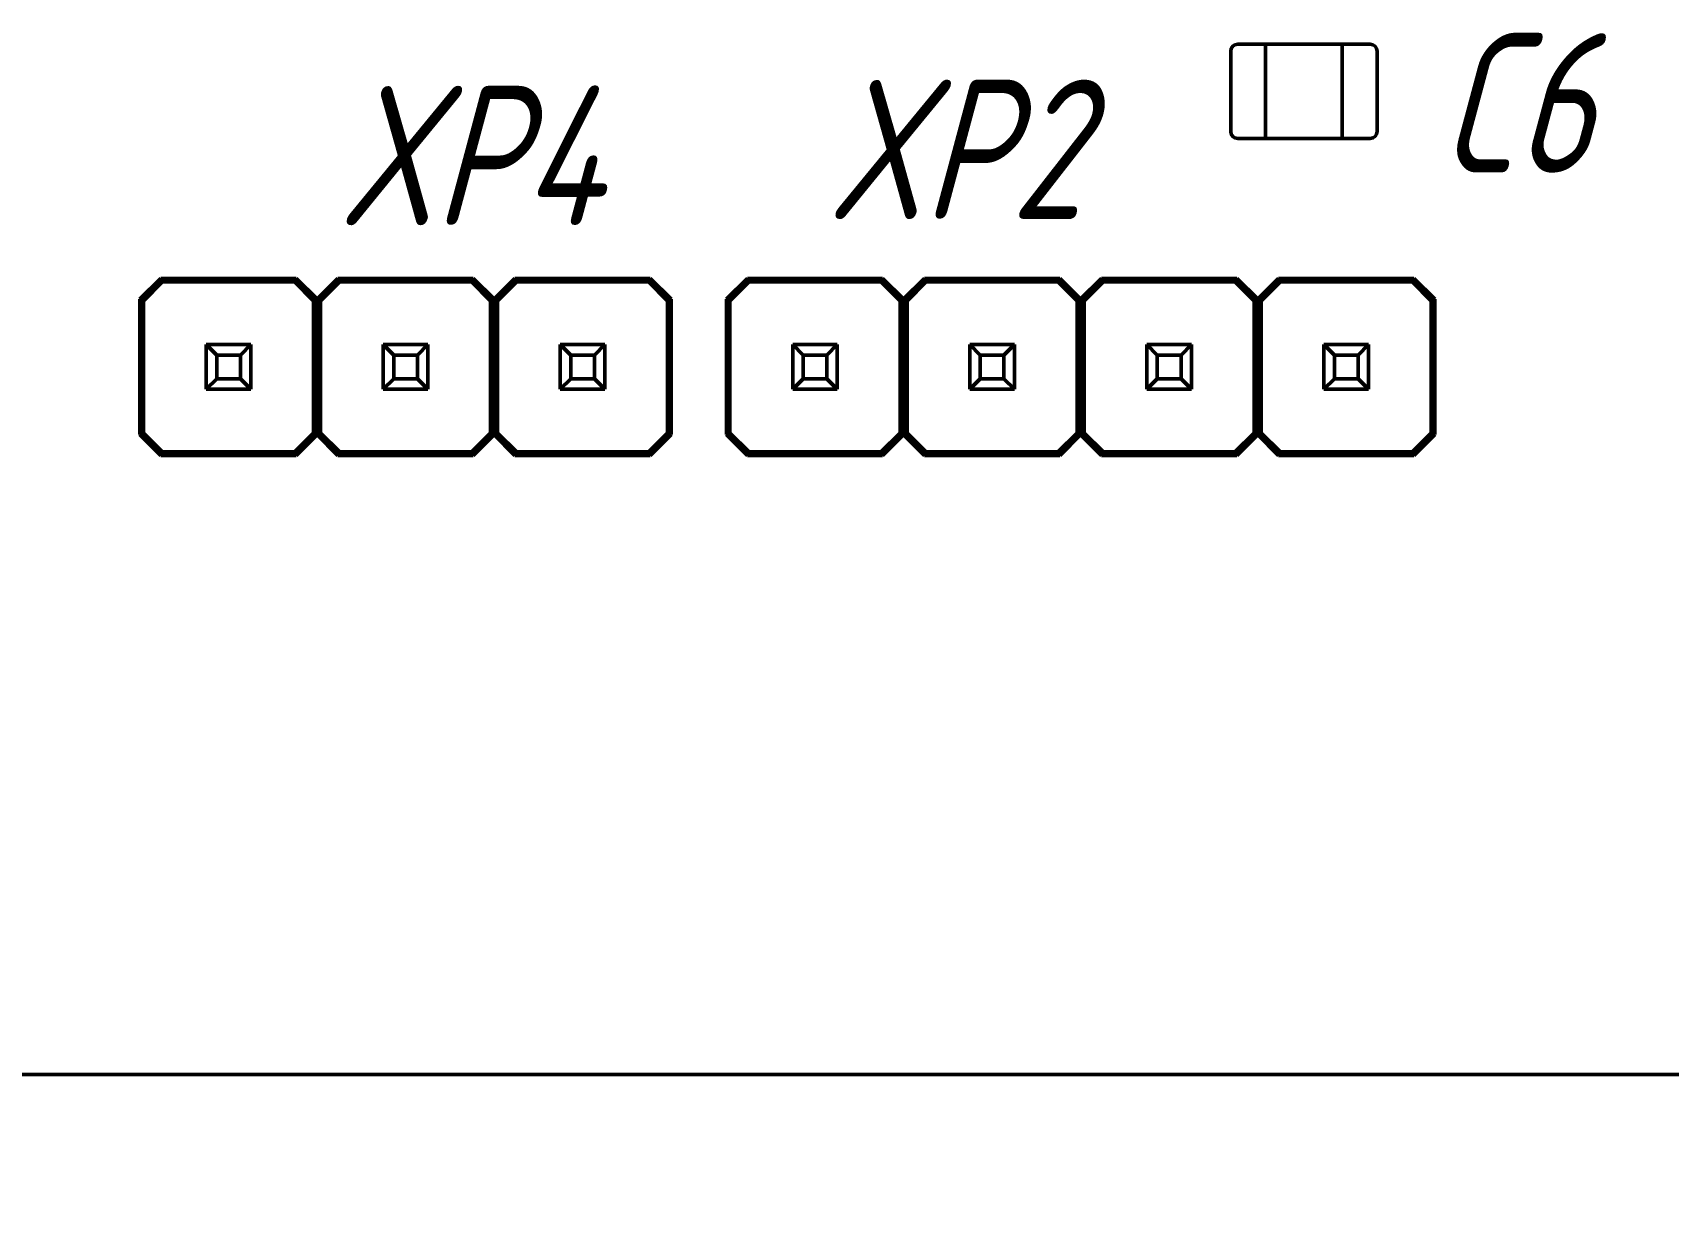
# Model space of a CAD drawing. Header units: millimetres. Extents: x 2803 to 446186229, y 1206 to 1506.
# Drawn here: x 3098.32 to 3121.79, y 1401.03 to 1417.91 of the extents above; entities that cross this region are included whole.
import ezdxf

# ---------------------------------------------------------------- set-up
doc = ezdxf.new("R2010")
doc.units = ezdxf.units.MM
doc.layers.add('Tonk', color=7, linetype='Continuous', lineweight=25)
doc.layers.add('Visible (ANSI)', color=7, linetype='Continuous', lineweight=50)
doc.styles.add('GOST-2.304_Type-B_italic', font='GOST Common Italic.ttf')
doc.styles.add('GOST-2.304_Type-B_shrink', font='GOST Common.ttf', dxfattribs={"width": 0.8})
doc.styles.get("Standard").update_dxf_attribs({"font": '', "width": 0.8, "oblique": 15})
doc.styles.get('Standard').set_extended_font_data('GOST type B')
doc.dimstyles.get("Standard").update_dxf_attribs({"dimtxt": 3, "dimasz": 3, "dimexe": 0.18, "dimexo": 0.0625, "dimgap": 0.09, "dimtad": 0, "dimtih": 1, "dimtoh": 1, "dimdec": 0, "dimzin": 0, "dimdsep": 46, "dimtxsty": 'GOST-2.304_Type-B_italic', "dimcen": 0.09, "dimadec": 0, "dimazin": 0, "dimtfac": 1, "dimtdec": 0, "dimtofl": 0, "dimtmove": 0, "dimatfit": 3, "dimfxl": 1, "dimtolj": 1, "dimtzin": 0, "dimarcsym": 0})

# ---------------------------------------------------------------- blocks, each defined once
blk = doc.blocks.new('*D69')
at = {"layer": 'Tonk', "color": 0, "lineweight": -2, "transparency": 16777216}
for p, q in [((3084.56, 1406.884), (3084.56, 1407.064)), ((3084.47, 1406.974), (3084.65, 1406.974)), ((3095.397, 1392.934), (3087.371, 1403.333)), ((3100.104, 1392.934), (3095.397, 1392.934))]:
    blk.add_line(p, q, dxfattribs=at)
at = {"layer": 'Tonk', "color": 0, "transparency": 16777216}
blk.add_solid([(3087.767, 1403.638), (3086.975, 1403.027), (3085.538, 1405.708)], dxfattribs=at)
at = {"layer": 'Tonk', "color": 0, "transparency": 16777216, "insert": (3104.835, 1392.934), "char_height": 3, "attachment_point": 5, "style": 'GOST-2.304_Type-B_shrink'}
blk.add_mtext('\\A1;{\\fArial|b0|i0|c0|p34;\\W1;%%C\\fGOST Common|b0|i1|c204|p34;3 \\P4 шт.}', dxfattribs=at)

msp = doc.modelspace()

# ---------------------------------------------------------------- linework, layer by layer
at = {"layer": 'Visible (ANSI)'}
for p, q in [((3115.509, 1417.649), (3115.509, 1416.499)), ((3116.009, 1417.749), (3115.609, 1417.749)), ((3116.009, 1417.649), (3116.009, 1417.749)), ((3117.109, 1417.749), (3116.009, 1417.749)), ((3116.009, 1417.749), (3116.009, 1417.649)), ((3116.009, 1416.499), (3116.009, 1417.649)), ((3116.009, 1417.649), (3116.009, 1416.499)), ((3117.109, 1417.649), (3117.109, 1417.749)), ((3117.509, 1417.749), (3117.109, 1417.749)), ((3117.109, 1417.749), (3117.109, 1417.649)), ((3117.109, 1416.499), (3117.109, 1417.649)), ((3117.109, 1417.649), (3117.109, 1416.499)), ((3117.609, 1416.499), (3117.609, 1417.649)), ((3115.609, 1416.399), (3116.009, 1416.399)), ((3116.009, 1416.399), (3116.009, 1416.499)), ((3116.009, 1416.499), (3116.009, 1416.399)), ((3116.009, 1416.399), (3117.109, 1416.399)), ((3117.109, 1416.399), (3117.109, 1416.499)), ((3117.109, 1416.499), (3117.109, 1416.399)), ((3117.109, 1416.399), (3117.509, 1416.399)), ((3099.863, 1414.092), (3100.163, 1414.392)), ((3100.183, 1414.342), (3099.913, 1414.072)), ((3100.163, 1414.392), (3102.103, 1414.392)), ((3100.163, 1414.392), (3100.183, 1414.342)), ((3102.082, 1414.342), (3100.183, 1414.342)), ((3102.103, 1414.392), (3102.082, 1414.342)), ((3102.353, 1414.072), (3102.082, 1414.342)), ((3102.103, 1414.392), (3102.403, 1414.092)), ((3102.403, 1414.092), (3102.703, 1414.392)), ((3102.723, 1414.342), (3102.453, 1414.072)), ((3102.703, 1414.392), (3104.642, 1414.392)), ((3102.703, 1414.392), (3102.723, 1414.342)), ((3104.622, 1414.342), (3102.723, 1414.342)), ((3104.642, 1414.392), (3104.622, 1414.342)), ((3104.892, 1414.072), (3104.622, 1414.342)), ((3104.642, 1414.392), (3104.942, 1414.092)), ((3104.942, 1414.092), (3105.242, 1414.392)), ((3105.263, 1414.342), (3104.992, 1414.072)), ((3105.242, 1414.392), (3107.182, 1414.392)), ((3105.242, 1414.392), (3105.263, 1414.342)), ((3107.162, 1414.342), (3105.263, 1414.342)), ((3107.182, 1414.392), (3107.162, 1414.342)), ((3107.432, 1414.072), (3107.162, 1414.342)), ((3107.182, 1414.392), (3107.482, 1414.092)), ((3108.276, 1414.092), (3108.576, 1414.392)), ((3108.597, 1414.342), (3108.326, 1414.072)), ((3108.576, 1414.392), (3110.516, 1414.392)), ((3108.597, 1414.342), (3108.576, 1414.392)), ((3110.495, 1414.342), (3108.597, 1414.342)), ((3110.495, 1414.342), (3110.516, 1414.392)), ((3110.766, 1414.072), (3110.495, 1414.342)), ((3110.516, 1414.392), (3110.816, 1414.092)), ((3110.816, 1414.092), (3111.116, 1414.392)), ((3111.137, 1414.342), (3110.866, 1414.072)), ((3111.116, 1414.392), (3113.056, 1414.392)), ((3111.137, 1414.342), (3111.116, 1414.392)), ((3113.035, 1414.342), (3111.137, 1414.342)), ((3113.035, 1414.342), (3113.056, 1414.392)), ((3113.306, 1414.072), (3113.035, 1414.342)), ((3113.056, 1414.392), (3113.356, 1414.092)), ((3113.356, 1414.092), (3113.656, 1414.392)), ((3113.677, 1414.342), (3113.406, 1414.072)), ((3113.656, 1414.392), (3115.596, 1414.392)), ((3113.677, 1414.342), (3113.656, 1414.392)), ((3115.575, 1414.342), (3113.677, 1414.342)), ((3115.575, 1414.342), (3115.596, 1414.392)), ((3115.846, 1414.072), (3115.575, 1414.342)), ((3115.596, 1414.392), (3115.896, 1414.092)), ((3115.896, 1414.092), (3116.196, 1414.392)), ((3116.217, 1414.342), (3115.946, 1414.072)), ((3116.196, 1414.392), (3118.136, 1414.392)), ((3116.217, 1414.342), (3116.196, 1414.392)), ((3118.115, 1414.342), (3116.217, 1414.342)), ((3118.115, 1414.342), (3118.136, 1414.392)), ((3118.386, 1414.072), (3118.115, 1414.342)), ((3118.136, 1414.392), (3118.436, 1414.092)), ((3099.863, 1412.152), (3099.863, 1414.092)), ((3099.913, 1414.072), (3099.863, 1414.092)), ((3099.913, 1414.072), (3099.913, 1412.173)), ((3102.403, 1414.092), (3102.353, 1414.072)), ((3102.353, 1412.173), (3102.353, 1414.072)), ((3102.403, 1414.092), (3102.403, 1412.152)), ((3102.403, 1412.152), (3102.403, 1414.092)), ((3102.453, 1414.072), (3102.403, 1414.092)), ((3102.453, 1414.072), (3102.453, 1412.173)), ((3104.942, 1414.092), (3104.892, 1414.072)), ((3104.892, 1412.173), (3104.892, 1414.072)), ((3104.942, 1412.152), (3104.942, 1414.092)), ((3104.992, 1414.072), (3104.942, 1414.092)), ((3104.942, 1414.092), (3104.942, 1412.152)), ((3104.992, 1414.072), (3104.992, 1412.173)), ((3107.482, 1414.092), (3107.432, 1414.072)), ((3107.432, 1412.173), (3107.432, 1414.072)), ((3107.482, 1414.092), (3107.482, 1412.152)), ((3108.276, 1412.152), (3108.276, 1414.092)), ((3108.276, 1414.092), (3108.326, 1414.072)), ((3108.326, 1414.072), (3108.326, 1412.173)), ((3110.766, 1414.072), (3110.816, 1414.092)), ((3110.766, 1412.173), (3110.766, 1414.072)), ((3110.816, 1412.152), (3110.816, 1414.092)), ((3110.816, 1414.092), (3110.866, 1414.072)), ((3110.816, 1414.092), (3110.816, 1412.152)), ((3110.866, 1414.072), (3110.866, 1412.173)), ((3113.306, 1414.072), (3113.356, 1414.092)), ((3113.306, 1412.173), (3113.306, 1414.072)), ((3113.356, 1414.092), (3113.356, 1412.152)), ((3113.356, 1412.152), (3113.356, 1414.092)), ((3113.356, 1414.092), (3113.406, 1414.072)), ((3113.406, 1414.072), (3113.406, 1412.173)), ((3115.846, 1414.072), (3115.896, 1414.092)), ((3115.846, 1412.173), (3115.846, 1414.072)), ((3115.896, 1412.152), (3115.896, 1414.092)), ((3115.896, 1414.092), (3115.946, 1414.072)), ((3115.896, 1414.092), (3115.896, 1412.152)), ((3115.946, 1414.072), (3115.946, 1412.173)), ((3118.386, 1414.072), (3118.436, 1414.092)), ((3118.386, 1412.173), (3118.386, 1414.072)), ((3118.436, 1414.092), (3118.436, 1412.152)), ((3100.813, 1413.442), (3101.453, 1413.442)), ((3100.813, 1412.802), (3100.813, 1413.442)), ((3100.963, 1413.292), (3100.813, 1413.442)), ((3101.303, 1413.292), (3101.453, 1413.442)), ((3101.453, 1413.442), (3101.453, 1412.802)), ((3103.352, 1413.442), (3103.992, 1413.442)), ((3103.352, 1412.802), (3103.352, 1413.442)), ((3103.502, 1413.292), (3103.352, 1413.442)), ((3103.842, 1413.292), (3103.992, 1413.442)), ((3103.992, 1413.442), (3103.992, 1412.802)), ((3105.892, 1413.442), (3106.532, 1413.442)), ((3105.892, 1412.802), (3105.892, 1413.442)), ((3106.042, 1413.292), (3105.892, 1413.442)), ((3106.382, 1413.292), (3106.532, 1413.442)), ((3106.532, 1413.442), (3106.532, 1412.802)), ((3109.226, 1412.802), (3109.226, 1413.442)), ((3109.226, 1413.442), (3109.866, 1413.442)), ((3109.226, 1413.442), (3109.376, 1413.292)), ((3109.866, 1413.442), (3109.716, 1413.292)), ((3109.866, 1413.442), (3109.866, 1412.802)), ((3111.766, 1412.802), (3111.766, 1413.442)), ((3111.766, 1413.442), (3112.406, 1413.442)), ((3111.766, 1413.442), (3111.916, 1413.292)), ((3112.406, 1413.442), (3112.256, 1413.292)), ((3112.406, 1413.442), (3112.406, 1412.802)), ((3114.306, 1412.802), (3114.306, 1413.442)), ((3114.306, 1413.442), (3114.946, 1413.442)), ((3114.306, 1413.442), (3114.456, 1413.292)), ((3114.946, 1413.442), (3114.796, 1413.292)), ((3114.946, 1413.442), (3114.946, 1412.802)), ((3116.846, 1412.802), (3116.846, 1413.442)), ((3116.846, 1413.442), (3117.486, 1413.442)), ((3116.846, 1413.442), (3116.996, 1413.292)), ((3117.486, 1413.442), (3117.336, 1413.292)), ((3117.486, 1413.442), (3117.486, 1412.802)), ((3101.303, 1413.292), (3100.963, 1413.292)), ((3100.963, 1413.292), (3100.963, 1412.952)), ((3101.303, 1412.952), (3101.303, 1413.292)), ((3103.842, 1413.292), (3103.502, 1413.292)), ((3103.502, 1413.292), (3103.502, 1412.952)), ((3103.842, 1412.952), (3103.842, 1413.292)), ((3106.382, 1413.292), (3106.042, 1413.292)), ((3106.042, 1413.292), (3106.042, 1412.952)), ((3106.382, 1412.952), (3106.382, 1413.292)), ((3109.716, 1413.292), (3109.376, 1413.292)), ((3109.376, 1413.292), (3109.376, 1412.952)), ((3109.716, 1412.952), (3109.716, 1413.292)), ((3112.256, 1413.292), (3111.916, 1413.292)), ((3111.916, 1413.292), (3111.916, 1412.952)), ((3112.256, 1412.952), (3112.256, 1413.292)), ((3114.796, 1413.292), (3114.456, 1413.292)), ((3114.456, 1413.292), (3114.456, 1412.952)), ((3114.796, 1412.952), (3114.796, 1413.292)), ((3117.336, 1413.292), (3116.996, 1413.292)), ((3116.996, 1413.292), (3116.996, 1412.952)), ((3117.336, 1412.952), (3117.336, 1413.292)), ((3100.813, 1412.802), (3100.963, 1412.952)), ((3100.963, 1412.952), (3101.303, 1412.952)), ((3101.453, 1412.802), (3101.303, 1412.952)), ((3103.352, 1412.802), (3103.502, 1412.952)), ((3103.502, 1412.952), (3103.842, 1412.952)), ((3103.992, 1412.802), (3103.842, 1412.952)), ((3105.892, 1412.802), (3106.042, 1412.952)), ((3106.042, 1412.952), (3106.382, 1412.952)), ((3106.532, 1412.802), (3106.382, 1412.952)), ((3109.376, 1412.952), (3109.226, 1412.802)), ((3109.376, 1412.952), (3109.716, 1412.952)), ((3109.716, 1412.952), (3109.866, 1412.802)), ((3111.916, 1412.952), (3111.766, 1412.802)), ((3111.916, 1412.952), (3112.256, 1412.952)), ((3112.256, 1412.952), (3112.406, 1412.802)), ((3114.456, 1412.952), (3114.306, 1412.802)), ((3114.456, 1412.952), (3114.796, 1412.952)), ((3114.796, 1412.952), (3114.946, 1412.802)), ((3116.996, 1412.952), (3116.846, 1412.802)), ((3116.996, 1412.952), (3117.336, 1412.952)), ((3117.336, 1412.952), (3117.486, 1412.802)), ((3101.453, 1412.802), (3100.813, 1412.802)), ((3103.992, 1412.802), (3103.352, 1412.802)), ((3106.532, 1412.802), (3105.892, 1412.802)), ((3109.866, 1412.802), (3109.226, 1412.802)), ((3112.406, 1412.802), (3111.766, 1412.802)), ((3114.946, 1412.802), (3114.306, 1412.802)), ((3117.486, 1412.802), (3116.846, 1412.802)), ((3099.913, 1412.173), (3099.863, 1412.152)), ((3099.913, 1412.173), (3100.183, 1411.902)), ((3102.082, 1411.902), (3102.353, 1412.173)), ((3102.403, 1412.152), (3102.353, 1412.173)), ((3102.453, 1412.173), (3102.403, 1412.152)), ((3102.453, 1412.173), (3102.723, 1411.902)), ((3104.622, 1411.902), (3104.892, 1412.173)), ((3104.942, 1412.152), (3104.892, 1412.173)), ((3104.992, 1412.173), (3104.942, 1412.152)), ((3104.992, 1412.173), (3105.263, 1411.902)), ((3107.162, 1411.902), (3107.432, 1412.173)), ((3107.482, 1412.152), (3107.432, 1412.173)), ((3108.276, 1412.152), (3108.326, 1412.173)), ((3108.326, 1412.173), (3108.597, 1411.902)), ((3110.495, 1411.902), (3110.766, 1412.173)), ((3110.766, 1412.173), (3110.816, 1412.152)), ((3110.816, 1412.152), (3110.866, 1412.173)), ((3110.866, 1412.173), (3111.137, 1411.902)), ((3113.035, 1411.902), (3113.306, 1412.173)), ((3113.306, 1412.173), (3113.356, 1412.152)), ((3113.356, 1412.152), (3113.406, 1412.173)), ((3113.406, 1412.173), (3113.677, 1411.902)), ((3115.575, 1411.902), (3115.846, 1412.173)), ((3115.846, 1412.173), (3115.896, 1412.152)), ((3115.896, 1412.152), (3115.946, 1412.173)), ((3115.946, 1412.173), (3116.217, 1411.902)), ((3118.115, 1411.902), (3118.386, 1412.173)), ((3118.386, 1412.173), (3118.436, 1412.152)), ((3100.163, 1411.852), (3099.863, 1412.152)), ((3102.403, 1412.152), (3102.103, 1411.852)), ((3102.703, 1411.852), (3102.403, 1412.152)), ((3104.942, 1412.152), (3104.642, 1411.852)), ((3105.242, 1411.852), (3104.942, 1412.152)), ((3107.482, 1412.152), (3107.182, 1411.852)), ((3108.576, 1411.852), (3108.276, 1412.152)), ((3110.816, 1412.152), (3110.516, 1411.852)), ((3111.116, 1411.852), (3110.816, 1412.152)), ((3113.356, 1412.152), (3113.056, 1411.852)), ((3113.656, 1411.852), (3113.356, 1412.152)), ((3115.896, 1412.152), (3115.596, 1411.852)), ((3116.196, 1411.852), (3115.896, 1412.152)), ((3118.436, 1412.152), (3118.136, 1411.852)), ((3100.183, 1411.902), (3100.163, 1411.852)), ((3102.103, 1411.852), (3100.163, 1411.852)), ((3100.183, 1411.902), (3102.082, 1411.902)), ((3102.082, 1411.902), (3102.103, 1411.852)), ((3102.723, 1411.902), (3102.703, 1411.852)), ((3104.642, 1411.852), (3102.703, 1411.852)), ((3102.723, 1411.902), (3104.622, 1411.902)), ((3104.622, 1411.902), (3104.642, 1411.852)), ((3105.263, 1411.902), (3105.242, 1411.852)), ((3107.182, 1411.852), (3105.242, 1411.852)), ((3105.263, 1411.902), (3107.162, 1411.902)), ((3107.162, 1411.902), (3107.182, 1411.852)), ((3108.576, 1411.852), (3108.597, 1411.902)), ((3110.516, 1411.852), (3108.576, 1411.852)), ((3108.597, 1411.902), (3110.495, 1411.902)), ((3110.516, 1411.852), (3110.495, 1411.902)), ((3111.116, 1411.852), (3111.137, 1411.902)), ((3113.056, 1411.852), (3111.116, 1411.852)), ((3111.137, 1411.902), (3113.035, 1411.902)), ((3113.056, 1411.852), (3113.035, 1411.902)), ((3113.656, 1411.852), (3113.677, 1411.902)), ((3115.596, 1411.852), (3113.656, 1411.852)), ((3113.677, 1411.902), (3115.575, 1411.902)), ((3115.596, 1411.852), (3115.575, 1411.902)), ((3116.196, 1411.852), (3116.217, 1411.902)), ((3118.136, 1411.852), (3116.196, 1411.852)), ((3116.217, 1411.902), (3118.115, 1411.902)), ((3118.136, 1411.852), (3118.115, 1411.902)), ((3139.558, 1402.975), (3081.561, 1402.975))]:
    msp.add_line(p, q, dxfattribs=at)
for centre, start, end in [((3115.609, 1417.649), 90, 180), ((3117.509, 1417.649), 0, 90), ((3115.609, 1416.499), 180, 270), ((3117.509, 1416.499), 270, 0)]:
    msp.add_arc(centre, 0.1, start, end, dxfattribs=at)

# ---------------------------------------------------------------- texts
at = {"layer": 'Tonk', "char_height": 2, "attachment_point": 1}
for s, insert in [('C6', (3118.485, 1417.908)), ('XP4', (3102.699, 1417.154)), ('XP2', (3109.711, 1417.242))]:
    msp.add_mtext_dynamic_manual_height_columns(s, width=6.41285, gutter_width=20, heights=[0], dxfattribs=dict(at, insert=insert))

# ---------------------------------------------------------------- dimensions: what is measured, and where the dimension line sits
at = {"layer": 'Tonk'}
dim = msp.add_diameter_dim_2p(p1=(3083.583, 1408.241), p2=(3085.538, 1405.708), text='{\\fArial|b0|i0|c0|p34;\\W1;%%C\\fGOST Common|b0|i1|c204|p34;3 \\P4 шт.}', dimstyle='Standard', override={"dimtxsty": 'GOST-2.304_Type-B_shrink'}, dxfattribs=at)
dim.commit()
dim.dimension.update_dxf_attribs({"geometry": '*D69', "text_midpoint": (3104.835, 1392.934), "dimtype": 163})

doc.saveas('drawing.dxf')
